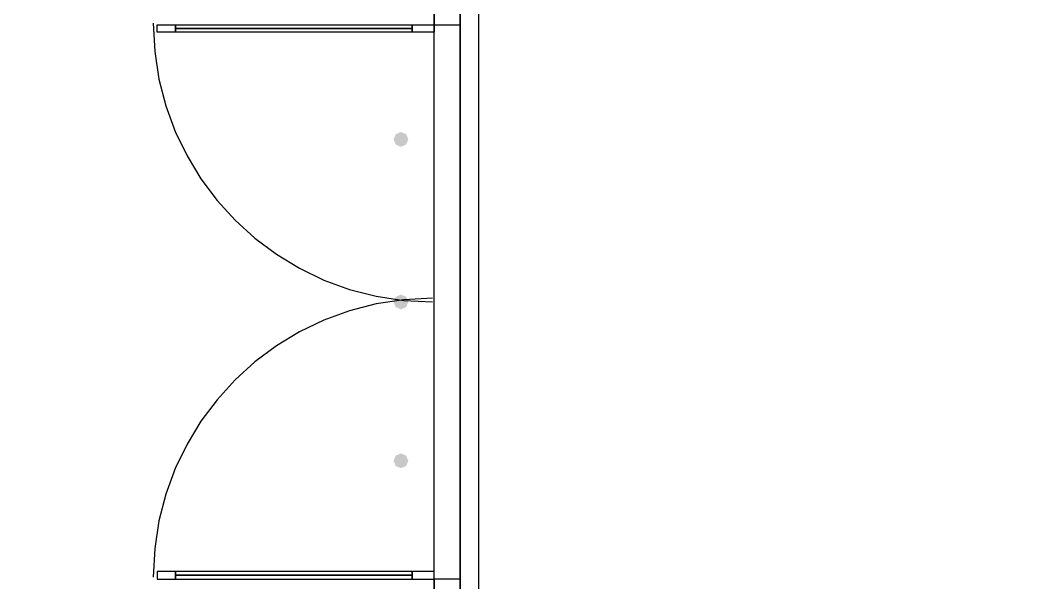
# Model space of a CAD drawing. Header units: millimetres. Extents: x 0 to 420, y 0 to 297.
# Drawn here: x 112.39 to 124.02, y 159.22 to 165.66 of the extents above; entities that cross this region are included whole.
import ezdxf

# ---------------------------------------------------------------- set-up
doc = ezdxf.new("R2010")
doc.units = ezdxf.units.MM
doc.layers.get('0').update_dxf_attribs({"linetype": 'CONTINUOUS'})

msp = doc.modelspace()

# ---------------------------------------------------------------- hatches: boundary and pattern name
at = {"true_color": 0x000007}
for points in [[(116.84, 164.295667), (116.815129, 164.235871), (116.755333, 164.211), (116.695538, 164.235871), (116.670667, 164.295667), (116.695537, 164.355462), (116.755333, 164.380333), (116.815129, 164.355463)], [(116.84, 162.433), (116.815129, 162.373204), (116.755333, 162.348333), (116.695538, 162.373204), (116.670667, 162.433), (116.695537, 162.492796), (116.755333, 162.517667), (116.815129, 162.492796)], [(116.84, 160.612667), (116.815129, 160.552871), (116.755333, 160.528), (116.695538, 160.552871), (116.670667, 160.612667), (116.695537, 160.672462), (116.755333, 160.697333), (116.815129, 160.672463)]]:
    msp.add_hatch(color=0, dxfattribs=at).paths.add_polyline_path(points, flags=0)

# ---------------------------------------------------------------- linework, layer by layer
at = {"color": 0, "true_color": 0x000008}
for points in [[(117.136333, 156.294667), (117.136333, 168.613667), (104.817333, 168.613667), (104.817333, 156.294667)], [(238.887, 157.014333), (238.887, 167.851667), (117.432667, 167.851667), (117.432667, 157.014333)]]:
    msp.add_lwpolyline(points, close=True, dxfattribs=at)
at = {"color": 0, "true_color": 0x000007}
for points in [[(117.432667, 165.777333), (117.136333, 165.777333), (117.136333, 165.608), (117.432667, 165.608)], [(113.961333, 165.608), (114.173, 165.608), (114.173, 165.523333), (113.961333, 165.523333)], [(114.173, 165.608), (116.882333, 165.608), (116.882333, 165.565667), (114.173, 165.565667)], [(117.136333, 165.523333), (116.882333, 165.523333), (116.882333, 165.608), (117.136333, 165.608)], [(114.173, 165.565667), (116.882333, 165.565667), (116.882333, 165.523333), (114.173, 165.523333)], [(113.961333, 159.258), (114.173, 159.258), (114.173, 159.342667), (113.961333, 159.342667)], [(114.173, 159.300333), (116.882333, 159.300333), (116.882333, 159.342667), (114.173, 159.342667)], [(117.136333, 159.342667), (116.882333, 159.342667), (116.882333, 159.258), (117.136333, 159.258)], [(114.173, 159.258), (116.882333, 159.258), (116.882333, 159.300333), (114.173, 159.300333)], [(117.432667, 159.258), (117.136333, 159.258), (117.136333, 159.088667), (117.432667, 159.088667)]]:
    msp.add_lwpolyline(points, close=True, dxfattribs=at)
for points in [[(117.432667, 162.433), (117.432667, 165.777333), (117.559667, 165.777333)], [(117.559667, 165.777333), (117.644333, 165.777333), (117.644333, 162.433)], [(113.919, 165.629167), (113.935502, 165.302381), (113.983936, 164.985034), (114.062695, 164.678732), (114.170174, 164.385083), (114.304764, 164.105693), (114.464861, 163.842169), (114.648856, 163.596117), (114.855143, 163.369143), (115.082117, 163.162856), (115.328169, 162.978861), (115.591693, 162.818764), (115.871083, 162.684174), (116.164732, 162.576695), (116.471034, 162.497936), (116.788381, 162.449502), (117.115167, 162.433)], [(114.173, 165.565667), (116.882333, 165.565667)], [(117.115167, 162.475333), (116.788381, 162.458832), (116.471034, 162.410398), (116.164732, 162.331638), (115.871083, 162.22416), (115.591693, 162.089569), (115.328169, 161.929473), (115.082117, 161.745477), (114.855143, 161.53919), (114.648856, 161.312217), (114.464861, 161.066165), (114.304764, 160.80264), (114.170174, 160.52325), (114.062695, 160.229601), (113.983936, 159.9233), (113.935502, 159.605953), (113.919, 159.279167)], [(117.559667, 159.088667), (117.432667, 159.088667), (117.432667, 162.433)], [(117.644333, 162.433), (117.644333, 159.088667), (117.559667, 159.088667)], [(114.173, 159.300333), (116.882333, 159.300333)]]:
    msp.add_lwpolyline(points, dxfattribs=at)

doc.saveas('drawing.dxf')
